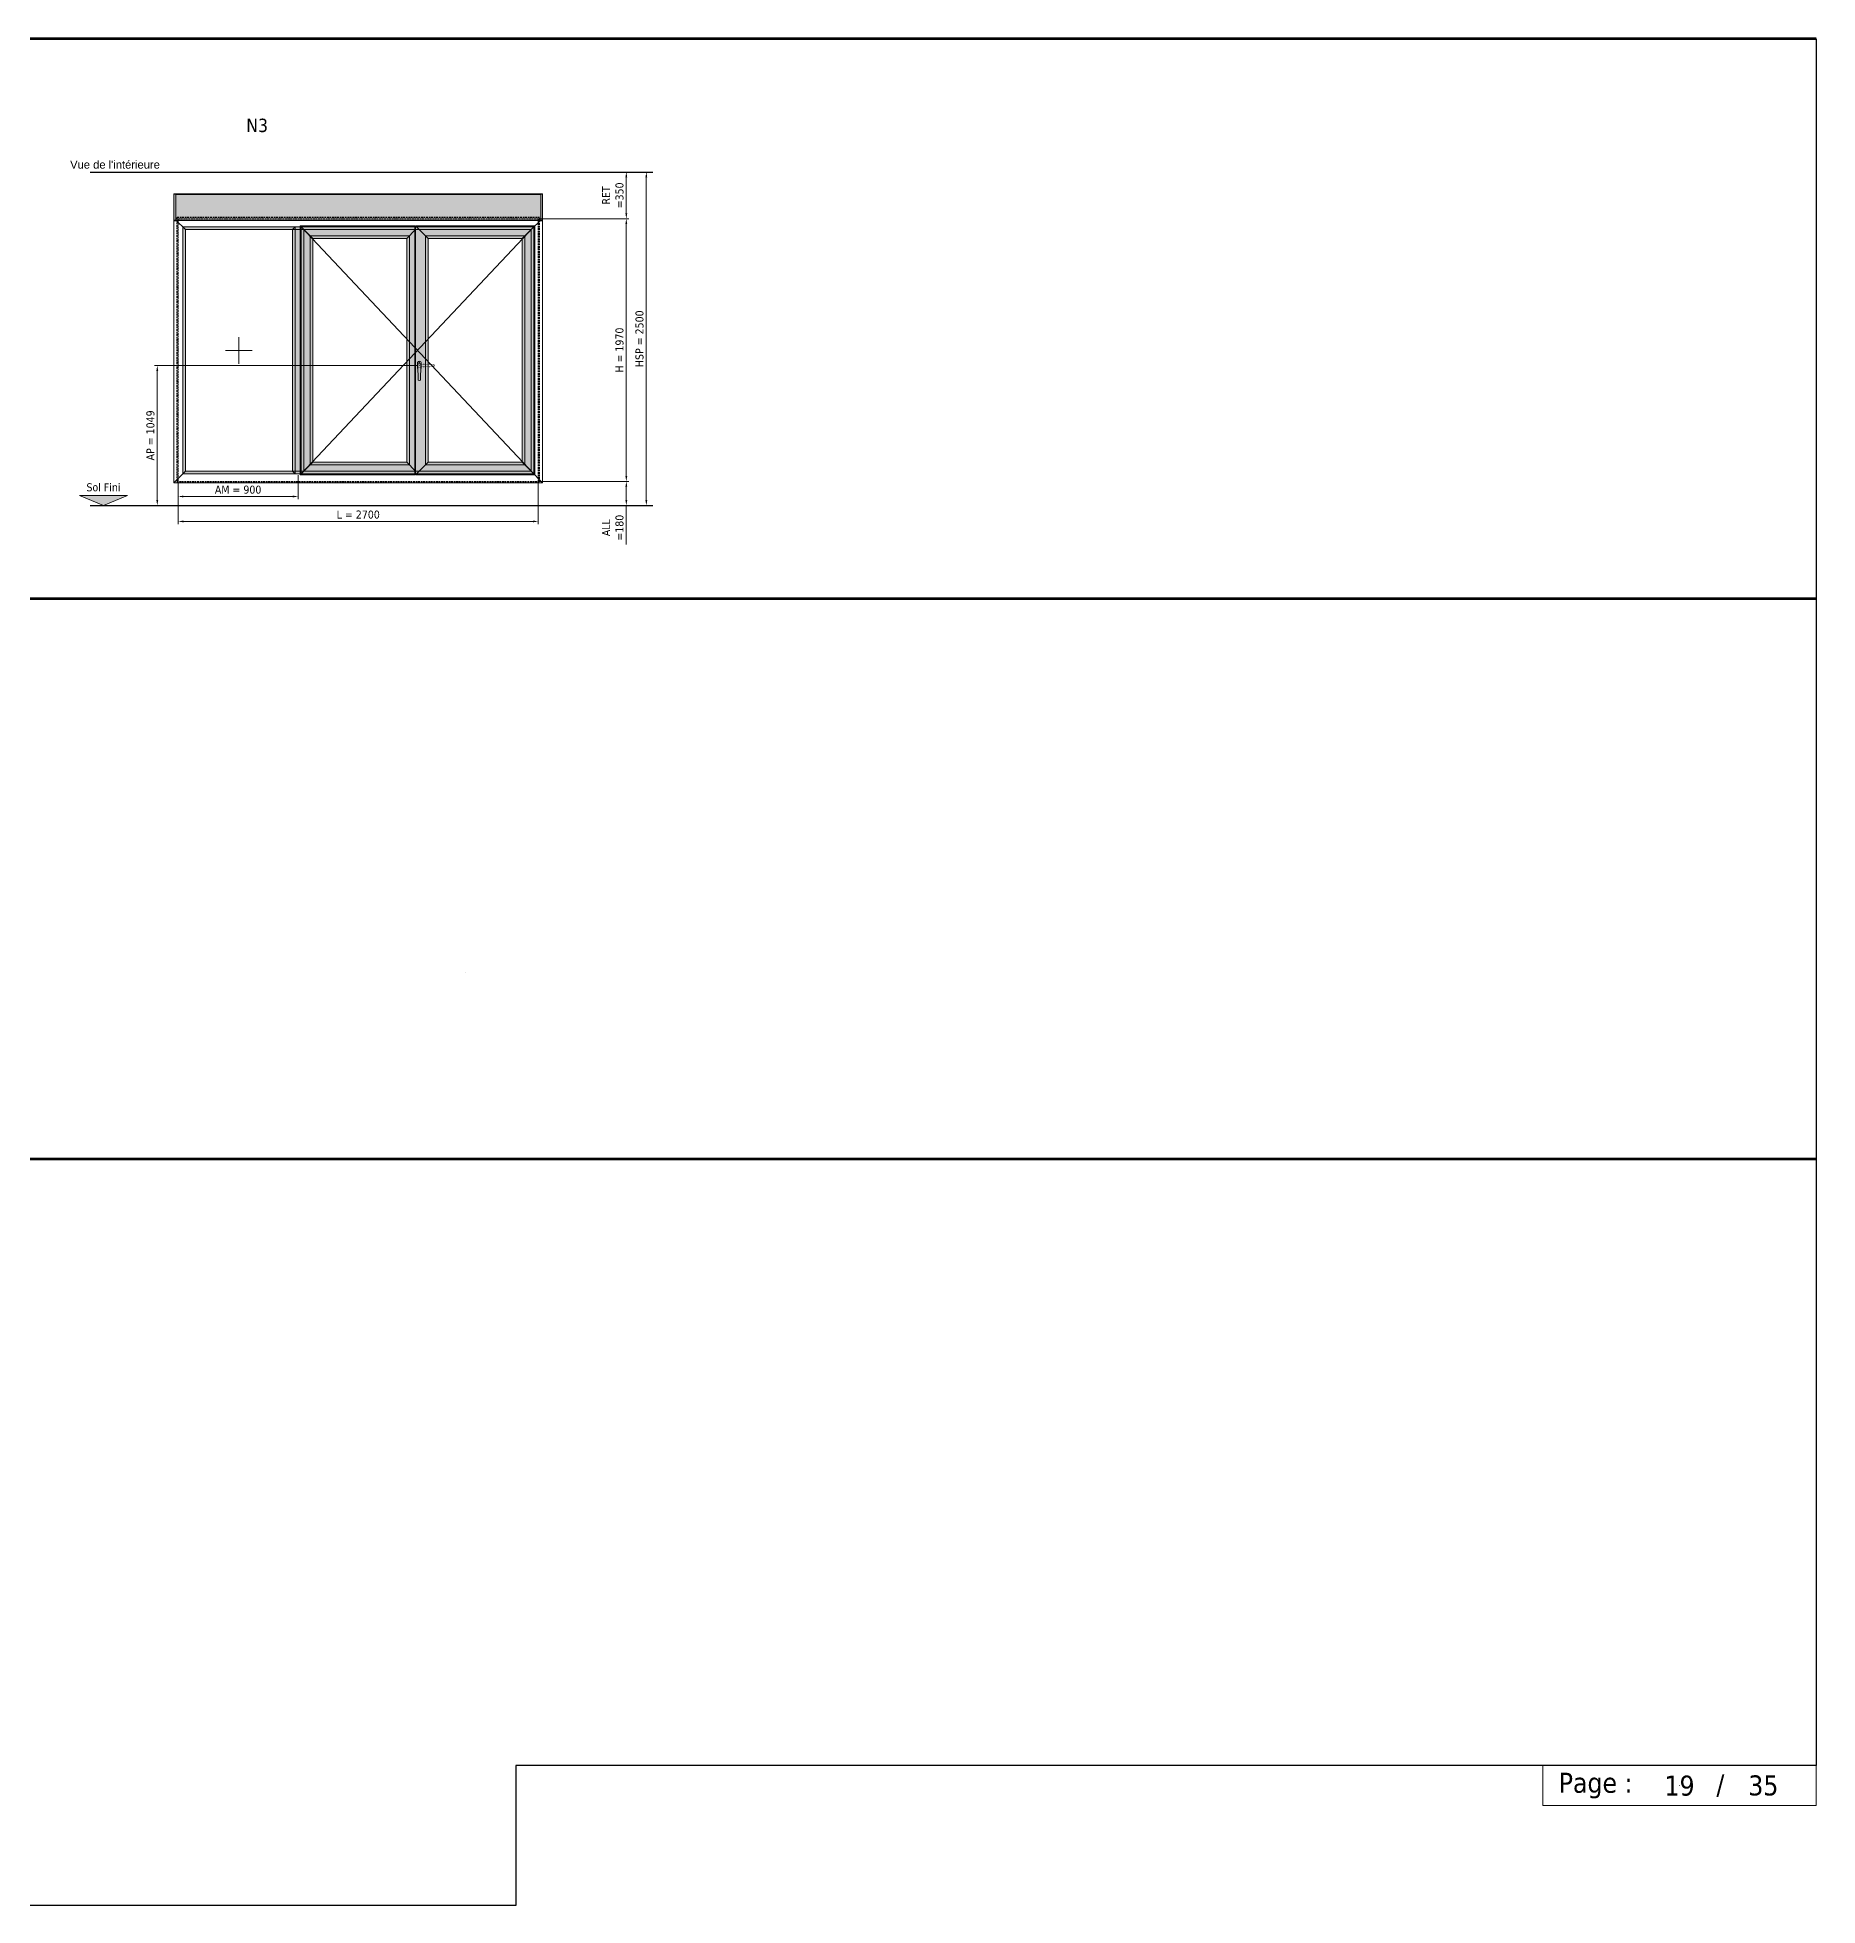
# Model space of a CAD drawing. Header units: millimetres. Extents: x -20000 to 230000, y -17405 to 24510.
# Drawn here: x 37412 to 50760, y 10500 to 24510 of the extents above; entities that cross this region are included whole.
import ezdxf
from ezdxf.enums import TextEntityAlignment as Align

# ---------------------------------------------------------------- set-up
doc = ezdxf.new("R2010")
doc.units = ezdxf.units.MM
doc.header["$PDMODE"] = 35
doc.header["$PDSIZE"] = 0.5
for name, pattern in [('ACAD_ISO07W100', [3, 0, -3]), ('AXES', [50.8, 31.75, -6.35, 6.35, -6.35]), ('CACHE', [9.525, 6.35, -3.175]), ('POINTILLE', [6.35, 0, -6.35])]:
    doc.linetypes.add(name, pattern=pattern)
doc.layers.get('0').update_dxf_attribs({"lineweight": 13})
doc.layers.get('Defpoints').update_dxf_attribs({"true_color": 0xc2a584})
for name, color, linetype, lineweight, plot in [('0 - Invisible', 43, 'Continuous', 0, False), ('Intouchable', 252, 'Continuous', 13, False), ('Non visible', 163, 'Continuous', 25, False)]:
    doc.layers.add(name, color=color, linetype=linetype, lineweight=lineweight, plot=plot)
for name, color, linetype, lineweight in [('1 - Axe', 1, 'AXES', 0), ('1 - BETON', 251, 'Continuous', 25), ('1 - Cartouche', 7, 'Continuous', 13), ('1 - Cotation', 32, 'Continuous', 13), ('1 - Isolant', 132, 'Continuous', 13), ('1 - PVC', 7, 'Continuous', 13), ('1 - Texte', 7, 'Continuous', 13), ('Repère coupe et élévation', 145, 'Continuous', 13), ('Texte', 7, 'Continuous', 13)]:
    doc.layers.add(name, color=color, linetype=linetype, lineweight=lineweight)
doc.layers.add('1 - Cache', color=7, linetype='Continuous', lineweight=0, true_color=0xffffff)
doc.styles.get("Standard").update_dxf_attribs({"font": 'ARIALUNI.TTF'})
doc.styles.add('Texte Poralu', font='tahomabd.ttf')
doc.dimstyles.new('100 - 5000', dxfattribs={"dimtxt": 60, "dimasz": 40, "dimexe": 20, "dimexo": 10, "dimgap": 20, "dimtad": 1, "dimdec": 1, "dimtxsty": 'Texte Poralu', "dimcen": 40, "dimazin": 0, "dimtfac": 1, "dimtdec": 1, "dimtmove": 0, "dimatfit": 3, "dimfxl": 1, "dimarcsym": 0})

# ---------------------------------------------------------------- blocks, each defined once
blk = doc.blocks.new('Règle pour élévation')
at = {"const_width": 20}
blk.add_lwpolyline([(0, 0), (20250, 0)], dxfattribs=at)
at = {"layer": 'Defpoints', "color": 2}
for p in [(500, 0), (1000, 0), (1500, 0), (2000, 0), (2500, 0), (3000, 0), (3500, 0), (4000, 0), (4500, 0), (5000, 0), (5500, 0), (6000, 0), (6500, 0), (7000, 0), (7500, 0), (8000, 0), (8500, 0), (9000, 0), (9500, 0), (10000, 0), (10500, 0), (11000, 0), (11500, 0), (12000, 0), (12500, 0), (13000, 0), (13500, 0), (14000, 0), (14500, 0), (15000, 0), (15500, 0), (16000, 0), (16500, 0), (17000, 0), (17500, 0), (18000, 0), (18500, 0), (19000, 0), (19500, 0), (20000, 0)]:
    blk.add_point(p, dxfattribs=at)
blk = doc.blocks.new('Cartouche - Total de page')
at = {"layer": '1 - Cartouche', "color": 0, "insert": (0, 0), "char_height": 5, "attachment_point": 5, "style": 'Texte Poralu'}
blk.add_mtext('35', dxfattribs=at)
blk = doc.blocks.new('*D1955')
at = {"layer": '1 - Cotation', "color": 0, "lineweight": -2, "transparency": 16777216}
for p, q in [((4470, 2460), (4470, 40)), ((4480, 2500), (4490, 2500)), ((4460, 0), (4450, 0))]:
    blk.add_line(p, q, dxfattribs=at)
at = {"layer": '1 - Cotation', "color": 0, "transparency": 16777216}
for points in [[(4463, 2460), (4477, 2460), (4470, 2500)], [(4463, 40), (4477, 40), (4470, 0)]]:
    blk.add_solid(points, dxfattribs=at)
at = {"layer": 'Defpoints', "color": 0, "transparency": 16777216}
for p in [(4470, 2500), (4470, 0), (4470, 0)]:
    blk.add_point(p, dxfattribs=at)
at = {"layer": '1 - Cotation', "color": 0, "transparency": 16777216, "insert": (4419, 1250), "char_height": 60, "attachment_point": 5, "rotation": 90, "style": 'Texte Poralu'}
blk.add_mtext('HSP = 2500', dxfattribs=at)
blk = doc.blocks.new('*D1956')
at = {"layer": '1 - Cotation', "color": 0, "lineweight": -2, "transparency": 16777216}
for p, q in [((3670, 180), (4340, 180)), ((4310, 0), (4300, 0)), ((4320, 140), (4320, 40)), ((4320, 0), (4320, -293))]:
    blk.add_line(p, q, dxfattribs=at)
at = {"layer": '1 - Cotation', "color": 0, "transparency": 16777216}
for points in [[(4313, 140), (4327, 140), (4320, 180)], [(4313, 40), (4327, 40), (4320, 0)]]:
    blk.add_solid(points, dxfattribs=at)
at = {"layer": 'Defpoints', "color": 0, "transparency": 16777216}
for p in [(3660, 180), (4320, 0), (4320, 0)]:
    blk.add_point(p, dxfattribs=at)
at = {"layer": '1 - Cotation', "color": 0, "transparency": 16777216, "insert": (4219, -167), "char_height": 60, "attachment_point": 5, "rotation": 90, "style": 'Texte Poralu'}
blk.add_mtext('ALL\\P=180', dxfattribs=at)
blk = doc.blocks.new('*D1957')
at = {"layer": '1 - Cotation', "color": 0, "lineweight": -2, "transparency": 16777216}
for p, q in [((3670, 2150), (4340, 2150)), ((4320, 220), (4320, 2110)), ((3670, 180), (4340, 180))]:
    blk.add_line(p, q, dxfattribs=at)
at = {"layer": '1 - Cotation', "color": 0, "transparency": 16777216}
for points in [[(4313, 2110), (4327, 2110), (4320, 2150)], [(4313, 220), (4327, 220), (4320, 180)]]:
    blk.add_solid(points, dxfattribs=at)
at = {"layer": 'Defpoints', "color": 0, "transparency": 16777216}
for p in [(3660, 2150), (4320, 2150), (3660, 180)]:
    blk.add_point(p, dxfattribs=at)
at = {"layer": '1 - Cotation', "color": 0, "transparency": 16777216, "insert": (4269, 1165), "char_height": 60, "attachment_point": 5, "rotation": 90, "style": 'Texte Poralu'}
blk.add_mtext('H = 1970', dxfattribs=at)
blk = doc.blocks.new('*D1958')
at = {"layer": '1 - Cotation', "color": 0, "lineweight": -2, "transparency": 16777216}
for p, q in [((4310, 2500), (4300, 2500)), ((4320, 2460), (4320, 2190)), ((3680, 2150), (4340, 2150))]:
    blk.add_line(p, q, dxfattribs=at)
at = {"layer": '1 - Cotation', "color": 0, "transparency": 16777216}
for points in [[(4313, 2460), (4327, 2460), (4320, 2500)], [(4313, 2190), (4327, 2190), (4320, 2150)]]:
    blk.add_solid(points, dxfattribs=at)
at = {"layer": 'Defpoints', "color": 0, "transparency": 16777216}
for p in [(4320, 2500), (3670, 2150), (4320, 2150)]:
    blk.add_point(p, dxfattribs=at)
at = {"layer": '1 - Cotation', "color": 0, "transparency": 16777216, "insert": (4219, 2325), "char_height": 60, "attachment_point": 5, "rotation": 90, "style": 'Texte Poralu'}
blk.add_mtext('RET\\P=350', dxfattribs=at)
blk = doc.blocks.new('*U157')
blk.add_hatch(color=256).paths.add_polyline_path([(0, 0), (180, 75), (-180, 75)])
blk.add_lwpolyline([(0, 0), (180, 75), (-180, 75), (0, 0)])
at = {"layer": 'Texte', "insert": (0, 105), "char_height": 60, "attachment_point": 8, "style": 'Texte Poralu'}
blk.add_mtext('Sol Fini', dxfattribs=at)
blk = doc.blocks.new('*D1959')
at = {"layer": '1 - Cotation', "color": 0, "lineweight": -2, "transparency": 16777216}
for p, q in [((960, 170), (960, -140)), ((3660, 170), (3660, -140)), ((3620, -120), (1000, -120))]:
    blk.add_line(p, q, dxfattribs=at)
at = {"layer": '1 - Cotation', "color": 0, "transparency": 16777216}
for points in [[(1000, -113), (1000, -127), (960, -120)], [(3620, -113), (3620, -127), (3660, -120)]]:
    blk.add_solid(points, dxfattribs=at)
at = {"layer": 'Defpoints', "color": 0, "transparency": 16777216}
for p in [(960, 180), (3660, 180), (960, -120)]:
    blk.add_point(p, dxfattribs=at)
at = {"layer": '1 - Cotation', "color": 0, "transparency": 16777216, "insert": (2310, -69), "char_height": 60, "attachment_point": 5, "style": 'Texte Poralu'}
blk.add_mtext('L = 2700', dxfattribs=at)
blk = doc.blocks.new('Rep_châssis')
at = {"style": 'Texte Poralu'}
blk.add_attdef('REP_CHASSIS', text='', height=100, dxfattribs=at).set_placement((0, 0), align=Align.MIDDLE_CENTER)
blk = doc.blocks.new('*U1972')
at = {"layer": '1 - Cache'}
blk.add_hatch(color=256, dxfattribs=at).paths.add_polyline_path([(-32, 1955), (-32, 2157), (2732, 2157), (2732, 1955), (2718, 1955), (2718, 1957), (-18, 1957), (-18, 1955)])
at = {"layer": '0 - Invisible'}
blk.add_lwpolyline([(-32, 1955), (-32, 2157), (2732, 2157), (2732, 1955), (2718, 1955), (2718, 1957), (-18, 1957), (-18, 1955), (-32, 1955)], dxfattribs=at)
at = {"layer": '0 - Invisible', "linetype": 'POINTILLE'}
blk.add_lwpolyline([(2700, 1970), (0, 1970), (0, 0), (2700, 0)], close=True, dxfattribs=at)
at = {"layer": '1 - PVC'}
for p, q in [((55, 1888), (-18, 1960)), ((2646, 1888), (2718, 1960)), ((55, 77), (-32, -10)), ((2646, 77), (2732, -10))]:
    blk.add_line(p, q, dxfattribs=at)
for points in [[(-32, 2153), (-32, 2157), (2732, 2157), (2732, 2153)], [(-18, 2151), (2718, 2151)], [(2718, 1957), (-18, 1957)]]:
    blk.add_lwpolyline(points, dxfattribs=at)
for points in [[(-32, 2153), (-18, 2153), (-18, 1955), (-32, 1955)], [(2732, 2153), (2718, 2153), (2718, 1955), (2732, 1955)], [(-32, -10), (2732, -10), (2732, 1960), (-32, 1960)], [(35, 57), (2666, 57), (2666, 1908), (35, 1908)], [(55, 77), (2646, 77), (2646, 1888), (55, 1888)]]:
    blk.add_lwpolyline(points, close=True, dxfattribs=at)
blk = doc.blocks.new('*D1977')
at = {"layer": 'Defpoints', "color": 0, "transparency": 16777216}
for p in [(865, 0), (-35, -20), (-35, -170)]:
    blk.add_point(p, dxfattribs=at)
at = {"layer": 'Texte', "color": 0, "lineweight": -2, "transparency": 16777216}
for p, q in [((-35, -30), (-35, -190)), ((865, -10), (865, -190)), ((825, -170), (5, -170))]:
    blk.add_line(p, q, dxfattribs=at)
at = {"layer": 'Texte', "color": 0, "transparency": 16777216}
for points in [[(5, -163), (5, -177), (-35, -170)], [(825, -163), (825, -177), (865, -170)]]:
    blk.add_solid(points, dxfattribs=at)
at = {"layer": 'Texte', "color": 0, "transparency": 16777216, "insert": (415, -119), "char_height": 60, "attachment_point": 5, "style": 'Texte Poralu'}
blk.add_mtext('AM = 900', dxfattribs=at)
blk = doc.blocks.new('*U1981')
at = {"layer": '1 - Cache'}
h = blk.add_hatch(color=256, dxfattribs=at)
h.dxf.hatch_style = 1
h.paths.add_polyline_path([(-8, 1859), (852.25, 1859), (852.25, -8), (-8, -8)])
h.paths.add_polyline_path([(857.25, -8), (1750.5, -8), (1750.5, 1859), (857.25, 1859)])
h.paths.add_polyline_path([(952.25, 87), (1655.5, 87), (1655.5, 1764), (952.25, 1764)], flags=16)
h.paths.add_polyline_path([(87, 1764), (790.25, 1764), (790.25, 87), (87, 87)], flags=16)
h = blk.add_hatch(color=256, dxfattribs=at)
h.dxf.hatch_style = 1
h.paths.add_polyline_path([(852.25, 0), (857.25, 0), (857.25, 1851), (852.25, 1851)])
at = {"layer": '0 - Invisible', "linetype": 'POINTILLE'}
blk.add_lwpolyline([(0, 0), (1742.5, 0), (1742.5, 1851), (0, 1851)], close=True, dxfattribs=at)
at = {"layer": '1 - PVC'}
for p, q in [((-8, 1859), (87, 1764)), ((790.25, 1764), (857.25, 1831)), ((857.25, 1859), (952.25, 1764)), ((1750.5, 1859), (1655.5, 1764)), ((-8, -8), (87, 87)), ((790.25, 87), (857.25, 20)), ((857.25, -8), (952.25, 87)), ((1750.5, -8), (1655.5, 87))]:
    blk.add_line(p, q, dxfattribs=at)
for points in [[(-8, 1859), (852.25, 1859), (852.25, -8), (-8, -8)], [(852.25, 0), (857.25, 0), (857.25, 1851), (852.25, 1851)], [(857.25, -8), (1750.5, -8), (1750.5, 1859), (857.25, 1859)], [(67, 1784), (810.25, 1784), (810.25, 67), (67, 67)], [(87, 1764), (790.25, 1764), (790.25, 87), (87, 87)], [(932.25, 67), (1675.5, 67), (1675.5, 1784), (932.25, 1784)], [(952.25, 87), (1655.5, 87), (1655.5, 1764), (952.25, 1764)]]:
    blk.add_lwpolyline(points, close=True, dxfattribs=at)
blk = doc.blocks.new('*U1982')
at = {"layer": '0 - Invisible', "linetype": 'POINTILLE'}
blk.add_lwpolyline([(0, 0), (1742.5, 0), (1742.5, 1851), (0, 1851)], close=True, dxfattribs=at)
at = {"layer": '1 - Axe', "color": 5, "linetype": 'ByBlock'}
for p, q in [((0, 1851), (1742.5, 0)), ((1742.5, 1851), (0, 0))]:
    blk.add_line(p, q, dxfattribs=at)
blk = doc.blocks.new('*U156')
at = {"color": 253, "linetype": 'ACAD_ISO07W100', "lineweight": -2, "ltscale": 0.25}
for p, q in [((28, 11), (135, 10)), ((28, -11), (135, -10))]:
    blk.add_line(p, q, dxfattribs=at)
for centre, radius, start, end in [((135, 8), 2, 37.5519, 89.2293), ((125, 0), 14.4, 322.4481, 37.5519), ((135, -8), 2, 270.7707, 322.4481)]:
    blk.add_arc(centre, radius, start, end, dxfattribs=at)
blk.add_ellipse((28, 0), major_axis=(-16.5, 0), ratio=0.757576, start_param=4.199407, end_param=8.366964, dxfattribs=at)
at = {"layer": '0 - Invisible'}
blk.add_point((28, 0), dxfattribs=at)
at = {"layer": '1 - PVC'}
for p, q in [((14, 18), (14, -18)), ((17, 0), (18, -107)), ((28, 26), (28, 25)), ((28, 23), (28, 24)), ((39, 0), (37, -107)), ((42, -18), (42, 18))]:
    blk.add_line(p, q, dxfattribs=at)
blk.add_lwpolyline([(27, 26), (26, 25), (27, 23), (28, 23), (29, 25), (28, 26)], close=True, dxfattribs=at)
for centre, radius, start, end in [((28, 18), 14, 0, 180), ((28, -18), 14, 180, 220.608), ((20, -107), 2, 180.7707, 232.4481), ((28, -97), 14.4, 232.4481, 307.5519), ((35, -107), 2, 307.5519, 359.2293), ((28, -18), 14, 319.392, 0)]:
    blk.add_arc(centre, radius, start, end, dxfattribs=at)
blk.add_ellipse((28, 0), major_axis=(0, 16.5), ratio=0.757576, start_param=4.199407, end_param=8.366964, dxfattribs=at)
blk = doc.blocks.new('*D1985')
at = {"layer": '1 - Texte', "color": 0, "lineweight": -2, "transparency": 16777216}
for p, q in [((18, 820), (-1957, 820)), ((-1937, 780), (-1937, -189)), ((-1947, -229), (-1957, -229))]:
    blk.add_line(p, q, dxfattribs=at)
at = {"layer": '1 - Texte', "color": 0, "transparency": 16777216}
for points in [[(-1944, 780), (-1930, 780), (-1937, 820)], [(-1944, -189), (-1930, -189), (-1937, -229)]]:
    blk.add_solid(points, dxfattribs=at)
at = {"layer": 'Defpoints', "color": 0, "transparency": 16777216}
for p in [(28, 820), (-1937, -229), (-1937, -229)]:
    blk.add_point(p, dxfattribs=at)
at = {"layer": '1 - Texte', "color": 0, "transparency": 16777216, "insert": (-1988, 296), "char_height": 60, "attachment_point": 5, "rotation": 90, "style": 'Texte Poralu'}
blk.add_mtext('AP = 1049', dxfattribs=at)
blk = doc.blocks.new('*U1978')
at = {"layer": '1 - Cache'}
h = blk.add_hatch(color=256, dxfattribs=at)
h.paths.add_polyline_path([(20, 20), (822.5, 20), (822.5, 1831), (20, 1831)], flags=16)
h.paths.add_polyline_path([(0, 0), (842.5, 0), (842.5, 1851), (0, 1851)])
at = {"layer": '1 - PVC'}
for p, q in [((20, 1831), (0, 1851)), ((822.5, 1831), (842.5, 1851)), ((20, 20), (0, 0)), ((822.5, 20), (842.5, 0))]:
    blk.add_line(p, q, dxfattribs=at)
for points in [[(0, 0), (842.5, 0), (842.5, 1851), (0, 1851)], [(20, 20), (822.5, 20), (822.5, 1831), (20, 1831)]]:
    blk.add_lwpolyline(points, close=True, dxfattribs=at)
blk = doc.blocks.new('*U1979')
at = {"layer": '0 - Invisible', "linetype": 'POINTILLE'}
blk.add_lwpolyline([(0, 0), (842.5, 0), (842.5, 1851), (0, 1851)], close=True, dxfattribs=at)
at = {"layer": '1 - Axe', "color": 5, "linetype": 'ByBlock'}
for p, q in [((421.25, 1025.5), (421.25, 825.5)), ((321.25, 925.5), (521.25, 925.5))]:
    blk.add_line(p, q, dxfattribs=at)
blk = doc.blocks.new('*U1954')
at = {"layer": '1 - BETON'}
for p, q in [((300, 2500), (4520, 2500)), ((300, 0), (4520, 0))]:
    blk.add_line(p, q, dxfattribs=at)
at = {"layer": '1 - BETON', "linetype": 'ByBlock', "ltscale": 2}
blk.add_lwpolyline([(950, 180), (3670, 180), (3670, 2160), (950, 2160)], close=True, dxfattribs=at)
at = {"layer": '1 - Isolant', "linetype": 'ByBlock', "ltscale": 2}
blk.add_lwpolyline([(3660, 180), (3660, 180), (3660, 2150), (960, 2150), (960, 180)], dxfattribs=at)
blk.add_blockref('*U157', (400, 0))
at = {"insert": (150, 2525), "char_height": 60, "attachment_point": 7}
blk.add_mtext("Vue de l'intérieure", dxfattribs=at)
at = {"layer": '1 - Cotation'}
for base, p1, p2, angle, text, picture, middle in [((4320, 2150), (4320, 2500), (3670, 2150), 90, 'RET\\P=<>', '*D1958', (4218.75, 2325)), ((4470, 0), (4470, 2500), (4470, 0), 90, 'HSP = <>', '*D1955', (4418.77, 1250)), ((4320, 2150), (3660, 180), (3660, 2150), 270, 'H = <>', '*D1957', (4268.77, 1165)), ((4320, 0), (3660, 180), (4320, 0), 90, 'ALL\\P=<>', '*D1956', (4218.63, -166.5))]:
    dim = blk.add_linear_dim(base=base, p1=p1, p2=p2, angle=angle, text=text, dimstyle='100 - 5000', dxfattribs=at)
    dim.commit()
    dim.dimension.update_dxf_attribs({"geometry": picture, "text_midpoint": middle})
dim = blk.add_linear_dim(base=(960, -120), p1=(3660, 180), p2=(960, 180), text='L = <>', dimstyle='100 - 5000', dxfattribs=at)
dim.commit()
dim.dimension.update_dxf_attribs({"geometry": '*D1959', "text_midpoint": (2310, -68.77)})
blk = doc.blocks.new('*U1975')
at = {"layer": '1 - Cache'}
blk.add_hatch(color=256, dxfattribs=at).paths.add_polyline_path([(888.5, 0), (842.5, 0), (842.5, 1851), (888.5, 1851)])
at = {"layer": '1 - PVC'}
for points in [[(842.5, 20), (822.5, 20), (822.5, 1831), (842.5, 1831)], [(888.5, 0), (842.5, 0), (842.5, 1851), (888.5, 1851)], [(888.5, 20), (908.5, 20), (908.5, 1831), (888.5, 1831)]]:
    blk.add_lwpolyline(points, close=True, dxfattribs=at)
at = {"layer": 'Texte'}
dim = blk.add_linear_dim(base=(-34.5, -170), p1=(865.5, 0), p2=(-34.5, -20), text='AM = <>', dimstyle='100 - 5000', dxfattribs=at)
dim.commit()
dim.dimension.update_dxf_attribs({"geometry": '*D1977', "text_midpoint": (415.5, -118.77)})
blk = doc.blocks.new('*U1984')
blk.add_blockref('*U156', (0, 820))
at = {"layer": '1 - Texte'}
dim = blk.add_linear_dim(base=(-1936.99, -229), p1=(27.64, 820), p2=(-1936.99, -229), angle=90, text='AP = <>', dimstyle='100 - 5000', dxfattribs=at)
dim.commit()
dim.dimension.update_dxf_attribs({"geometry": '*D1985', "text_midpoint": (-1988.22, 295.5)})

msp = doc.modelspace()

# ---------------------------------------------------------------- linework, layer by layer
at = {"layer": 'Intouchable'}
msp.add_lwpolyline([(48700, 11250), (50750, 11250), (50750, 11550), (48700, 11550)], close=True, dxfattribs=at)
for p in [(40625, 17500), (49725, 11400)]:
    msp.add_point(p, dxfattribs=at)
at = {"layer": 'Non visible'}
msp.add_lwpolyline([(30500, 24500), (50750, 24500), (50750, 11550), (41000, 11550), (41000, 10500), (30500, 10500)], close=True, dxfattribs=at)

# ---------------------------------------------------------------- block references
for name, p in [('Règle pour élévation', (30500, 24500)), ('*U1972', (38468.13, 21180)), ('*U1975', (38502.63, 21237)), ('*U1978', (38502.63, 21237)), ('*U1979', (38502.63, 21237)), ('*U1981', (39391.13, 21237)), ('*U1982', (39391.13, 21237)), ('*U1984', (40248.38, 21229)), ('Règle pour élévation', (30500, 20300)), ('Règle pour élévation', (30500, 16100))]:
    msp.add_blockref(name, p)
at = {"linetype": 'CACHE'}
msp.add_blockref('*U1954', (37508.13, 21000), dxfattribs=at)
at = {"layer": 'Intouchable', "xscale": 30, "yscale": 30, "zscale": 30}
msp.add_blockref('Cartouche - Total de page', (50352.9, 11400), dxfattribs=at)
at = {"layer": 'Repère coupe et élévation'}
msp.add_blockref('Rep_châssis', (39060, 23850), dxfattribs=at).add_auto_attribs({'REP_CHASSIS': 'N3'})

# ---------------------------------------------------------------- texts
at = {"style": 'Texte Poralu'}
msp.add_attdef('19', text='', height=150, dxfattribs=at).set_placement((49725, 11400), align=Align.MIDDLE_CENTER)
at = {"layer": 'Intouchable', "char_height": 150, "style": 'Texte Poralu'}
for s, insert, attachment_point in [('Page : ', (48819.36, 11400), 4), ('/', (50030.84, 11400), 5)]:
    msp.add_mtext(s, dxfattribs=dict(at, insert=insert, attachment_point=attachment_point))

doc.saveas('drawing.dxf')
